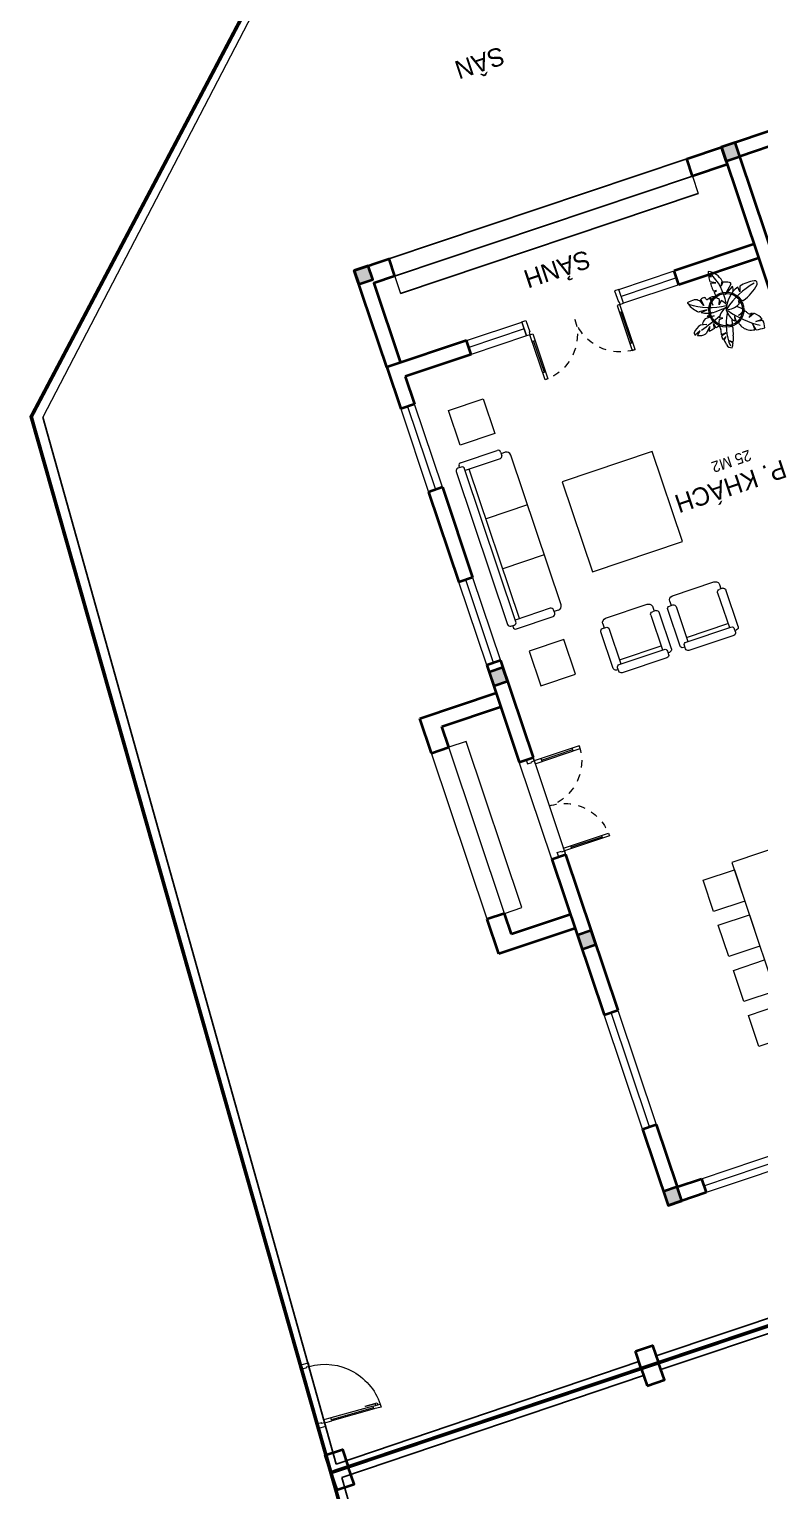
# Model space of a CAD drawing. Header units: metres. Extents: x 568336 to 569219, y 2065964 to 2066430.
# Drawn here: x 568501.2 to 568511.2, y 2066117.86 to 2066137.86 of the extents above; entities that cross this region are included whole.
import ezdxf

# ---------------------------------------------------------------- set-up
doc = ezdxf.new("R2010")
doc.units = ezdxf.units.M
for name, pattern in [('$AUDIT_BAD_LTYPE2', [0]), ('CENTER', [2, 1.25, -0.25, 0.25, -0.25]), ('HIDDEN', [0.375, 0.25, -0.125])]:
    doc.linetypes.add(name, pattern=pattern)
doc.layers.get('0').update_dxf_attribs({"linetype": 'CONTINUOUS'})
for name, color, linetype, lineweight in [('-CONCRETE', 1, 'CONTINUOUS', 35), ('-DOOR', 137, 'CONTINUOUS', 9), ('-FURNITURE', 46, 'CONTINUOUS', 9), ('-LINE1', 7, 'CONTINUOUS', 18), ('-RANH GIOI KHU DAT', 12, 'CENTER', 18), ('-TEXT', 7, 'CONTINUOUS', 15), ('-WALL', 4, 'CONTINUOUS', 35), ('A-Cay', 75, 'CONTINUOUS', 5), ('TEXT25', 2, 'CONTINUOUS', 13)]:
    doc.layers.add(name, color=color, linetype=linetype, lineweight=lineweight)
doc.layers.add('LoLK', color=6, linetype='CONTINUOUS')
doc.layers.add('SOLO', color=7, linetype='CONTINUOUS')
doc.styles.add('T1', font='', dxfattribs={"height": 200})
doc.styles.get('T1').set_extended_font_data('VNgeometric Light')

# ---------------------------------------------------------------- blocks, each defined once
blk = doc.blocks.new('*U221')
for p, q in [((-1310, 550), (-1350, 550)), ((-1330, 100), (-1330, 550)), ((-90, 550), (-50, 550)), ((-70, 100), (-70, 550)), ((-1310, 100), (-1350, 100)), ((-90, 100), (-50, 100))]:
    blk.add_line(p, q)
for points in [[(-1350, 0), (-1310, 0), (-1310, 650), (-1350, 650)], [(-50, 0), (-90, 0), (-90, 650), (-50, 650)], [(-1400, -200), (-1340, -200), (-1340, -40), (-1350, -40), (-1350, 0), (-1400, 0)], [(0, -200), (-60, -200), (-60, -40), (-50, -40), (-50, 0), (0, 0)]]:
    blk.add_lwpolyline(points, close=True)
at = {"linetype": 'HIDDEN', "ltscale": 0.1}
for centre, start, end in [((-1350, 0), 0, 90), ((-50, 0), 90, 180)]:
    blk.add_arc(centre, 650, start, end, dxfattribs=at)
blk = doc.blocks.new('A$Cf08be9d0')
at = {"layer": '-FURNITURE'}
for p, q in [((0, 96), (0, 624)), ((36, 660), (84, 660)), ((60, 720), (60, 660)), ((2280, 780), (120, 780)), ((120, 624), (120, 120)), ((840, 780), (840, 180)), ((1560, 780), (1560, 180)), ((2280, 624), (2280, 120)), ((2364, 660), (2316, 660)), ((2340, 720), (2340, 660)), ((2400, 96), (2400, 624)), ((60, 60), (36, 60)), ((60, 84), (60, 36)), ((2304, 120), (96, 120)), ((96, 0), (2304, 0)), ((2280, 180), (120, 180)), ((2340, 36), (2340, 84)), ((2340, 60), (2364, 60))]:
    blk.add_line(p, q, dxfattribs=at)
for centre, radius, start, end in [((36, 624), 36, 90, 180), ((120, 720), 60, 90, 180), ((84, 624), 36, 0, 90), ((2280, 720), 60, 0, 90), ((2316, 624), 36, 90, 180), ((2364, 624), 36, 0, 90), ((36, 96), 36, 180, 270), ((96, 84), 36, 90, 180), ((96, 36), 36, 180, 270), ((2304, 84), 36, 0, 90), ((2304, 36), 36, 270, 0), ((2364, 96), 36, 270, 0)]:
    blk.add_arc(centre, radius, start, end, dxfattribs=at)
blk = doc.blocks.new('A$Ce56c61a3')
at = {"layer": '-FURNITURE'}
for p, q in [((60, 780), (60, 804)), ((96, 840), (624, 840)), ((660, 804), (660, 756)), ((0, 744), (0, 96)), ((84, 780), (36, 780)), ((120, 96), (120, 744)), ((624, 720), (120, 720)), ((180, 120), (180, 720)), ((720, 780), (660, 780)), ((780, 120), (780, 720)), ((36, 60), (84, 60)), ((60, 60), (60, 36)), ((96, 0), (624, 0)), ((624, 120), (120, 120)), ((660, 36), (660, 84)), ((720, 60), (660, 60))]:
    blk.add_line(p, q, dxfattribs=at)
for centre, radius, start, end in [((96, 804), 36, 90, 180), ((624, 804), 36, 0, 90), ((36, 744), 36, 90, 180), ((84, 744), 36, 0, 90), ((624, 756), 36, 270, 0), ((720, 720), 60, 0, 90), ((36, 96), 36, 180, 270), ((96, 36), 36, 180, 270), ((84, 96), 36, 270, 0), ((624, 84), 36, 0, 90), ((624, 36), 36, 270, 0), ((720, 120), 60, 270, 0)]:
    blk.add_arc(centre, radius, start, end, dxfattribs=at)
blk = doc.blocks.new('A$C5C575821')
at = {"layer": '-CONCRETE'}
h = blk.add_hatch(color=256, dxfattribs=at)
h.dxf.hatch_style = 1
h.paths.add_polyline_path([(0, 200), (0, 0), (200, 0), (200, 200)])
blk.add_lwpolyline([(0, 0), (200, 0), (200, 200), (0, 200)], close=True, dxfattribs=at)
blk = doc.blocks.new('LUOI M2')
at = {"layer": '-WALL'}
for p in [(-200, 13100), (4500, 13100), (9800, 13100), (-200, 9400), (4500, 9400), (9800, 9400), (-200, 5600), (4500, 5600), (9800, 5600), (-200, -200), (4500, -200), (9800, -200)]:
    blk.add_blockref('A$C5C575821', p, dxfattribs=at)
blk = doc.blocks.new('*U222')
at = {"linetype": '$AUDIT_BAD_LTYPE2'}
for p, q in [((70, 100), (70, 700)), ((90, 700), (90, 100))]:
    blk.add_line(p, q, dxfattribs=at)
for points in [[(50, 700), (90, 700), (90, 800), (50, 800), (50, 700)], [(50, 703), (50, 100)], [(50, 100), (90, 100), (90, 0), (50, 0), (50, 100)]]:
    blk.add_lwpolyline(points)
for points in [[(118, 595), (118, 764), (90, 764), (90, 736), (113, 736), (113, 595)], [(0, 0), (50, 0), (50, -40), (60, -40), (60, -100), (0, -100)], [(900, 0), (850, 0), (850, -40), (840, -40), (840, -100), (900, -100)]]:
    blk.add_lwpolyline(points, close=True)
at = {"linetype": '$AUDIT_BAD_LTYPE2', "ltscale": 0.3}
blk.add_arc((50, 0), 800, 0, 90, dxfattribs=at)
blk = doc.blocks.new('A$C8aa8c7e6')
at = {"layer": '-FURNITURE'}
for points in [[(542, 1350), (92, 1350), (92, 1800), (542, 1800), (542, 1350)], [(1192, 1350), (742, 1350), (742, 1800), (1192, 1800), (1192, 1350)], [(1842, 1350), (1392, 1350), (1392, 1800), (1842, 1800), (1842, 1350)], [(2492, 1350), (2042, 1350), (2042, 1800), (2492, 1800), (2492, 1350)], [(2600, 1350), (0, 1350), (0, 450), (2600, 450), (2600, 1350)], [(542, 450), (92, 450), (92, 0), (542, 0), (542, 450)], [(1192, 450), (742, 450), (742, 0), (1192, 0), (1192, 450)], [(1842, 450), (1392, 450), (1392, 0), (1842, 0), (1842, 450)], [(2492, 450), (2042, 450), (2042, 0), (2492, 0), (2492, 450)]]:
    blk.add_lwpolyline(points, dxfattribs=at)
blk = doc.blocks.new('mb-cay16')
for p, q in [((131, 565), (69, 607)), ((79, 629), (131, 565)), ((-612, 395), (-475, 368)), ((-475, 368), (-605, 366)), ((-433, 528), (-402, 389)), ((-402, 389), (-403, 519)), ((76, 249), (-23, 300)), ((-12, 331), (76, 249)), ((247, 422), (149, 395)), ((149, 395), (242, 402)), ((231, 524), (166, 464)), ((166, 464), (244, 504)), ((-490, 209), (-374, 255)), ((-374, 255), (-461, 192)), ((-346, 111), (-191, 154)), ((-191, 154), (-338, 93)), ((-113, 139), (-112, 254)), ((-113, 139), (-91, 231)), ((195, 106), (117, 106)), ((117, 106), (180, 78)), ((260, 6), (450, 8)), ((395, -26), (260, 6)), ((323, 141), (303, 240)), ((334, 245), (323, 141)), ((409, 179), (522, 284)), ((448, 268), (409, 179)), ((532, 87), (448, 120)), ((448, 120), (574, 92)), ((693, 264), (615, 197)), ((615, 197), (723, 244)), ((-400, -385), (-364, -279)), ((-312, -137), (-374, -96)), ((-364, -279), (-356, -378)), ((-312, -77), (-291, -67)), ((-312, -142), (-312, -77)), ((-291, -67), (-286, -129)), ((-286, -129), (-267, -55)), ((36, -233), (100, -165)), ((100, -165), (61, -263)), ((218, -196), (205, -361)), ((237, -357), (218, -196)), ((485, -134), (354, -151)), ((354, -151), (513, -157)), ((410, -375), (385, -251)), ((385, -251), (430, -368)), ((-262, -431), (-77, -321)), ((-77, -321), (-253, -484)), ((-111, -563), (-53, -498)), ((-53, -498), (-105, -588)), ((115, -424), (62, -449)), ((62, -449), (119, -456)), ((128, -621), (24, -595)), ((24, -595), (128, -650)), ((120, -758), (65, -741)), ((65, -741), (116, -789))]:
    blk.add_line(p, q)
for centre, radius, start, end in [((-979, 594), 1130, 330.6725, 3.641), ((672, 341), 659, 156.2013, 167.6168), ((672, 341), 659, 146.019, 154.0763), ((103, 601), 111, 7.5431, 78.0474), ((371, 601), 160, 174.7063, 208.789), ((-329, 448), 288, 161.2206, 190.4639), ((-329, 448), 288, 196.4071, 234.1871), ((-592, -284), 825, 78.825, 90.6697), ((-1567, -1154), 1923, 36.7035, 57.4695), ((-592, -284), 825, 67.6949, 76.7945), ((-446, 225), 304, 15.845, 56.6107), ((-65, 333), 91.7, 195.845, 230.5606), ((1597, -159), 1682, 164.075, 168.4284), ((1597, -159), 1682, 162.73, 163.0792), ((-1650, 851), 1718, 342.73, 347.6168), ((-120, 252), 347, 335.1428, 8.1671), ((932, 225), 712, 165.6239, 173.8497), ((129, 455), 123, 344.0084, 22.936), ((932, 225), 712, 164.0084, 164.1101), ((-317, 3808), 3622, 283.398, 283.5483), ((583, 70), 223, 60.4468, 103.5483), ((-428, 307), 116, 233.2325, 237.5887), ((-428, 307), 116, 255.929, 267.091), ((-423, 137), 55.6, 24.2055, 101.4054), ((21, 337), 432, 204.2055, 211.5513), ((21, 337), 432, 213.4357, 237.8387), ((-339, 0), 339, 47.9514, 50.5606), ((-339, 0), 339, 354.6008, 42.9255), ((-120, 252), 347, 286.6838, 329.891), ((2154, -4834), 5268, 107.3413, 112.3058), ((-317, 3808), 3622, 278.6352, 279.8665), ((-317, 3808), 3622, 280.3581, 282.1977), ((222, 322), 389, 305.9962, 321.846), ((501, 377), 294, 284.4707, 323.1477), ((710, 220), 32.6, 323.1477, 55.438), ((-116, -923), 867, 107.2231, 135.0207), ((-1002, 1224), 1607, 281.5143, 307.8151), ((-514, 139), 540, 287.0409, 341.5638), ((-107, -353), 338, 71.7274, 118.1939), ((1131, -297), 1182, 173.2497, 205.5927), ((808, 380), 986, 210.5659, 218.4214), ((-127, -1432), 1327, 53.4555, 85.594), ((376, -5410), 5352, 91.6804, 93.9771), ((808, 380), 986, 220.6948, 225.7556), ((233, -520), 459, 57.0713, 91.6804), ((222, 322), 389, 277.7731, 296.4251), ((233, -520), 459, 17.5149, 52.2403), ((-695, -345), 48.9, 135.0207, 258.407), ((-570, 293), 699, 259.5557, 284.077), ((-28, -420), 234, 157.0771, 182.7473), ((-197, -468), 57.9, 196.0589, 237.7317), ((-28, -420), 234, 195.99, 196.0589), ((-51, -236), 332, 237.7317, 259.8031), ((205, -352), 101, 159.0815, 190.5201), ((-1182, -610), 1311, 8.17, 10.5201), ((-1182, -610), 1311, 1.7556, 6.7346), ((205, -239), 122, 225.7556, 269.9757), ((-875, -604), 1004, 358.99, 1.9297), ((205, -239), 122, 285.2069, 289.7369), ((544, -1184), 882, 107.1013, 109.7369), ((290, -359), 18.4, 357.8128, 107.1013), ((341, -361), 32.2, 177.8128, 248.0461), ((357, -321), 74.9, 248.0461, 310.8614), ((432, -409), 40.5, 122.9882, 130.8614), ((432, -409), 40.5, 45.3238, 92.9093), ((541, -299), 114, 225.3238, 268.3174), ((560, 349), 762, 268.3174, 278.1257), ((666, -393), 12.2, 278.1257, 73.0687), ((272, -512), 385, 191.4146, 242.8877), ((-875, -604), 1004, 345.5239, 349.5865), ((-875, -604), 1004, 351.2018, 357.3602)]:
    blk.add_arc(centre, radius, start, end)
blk = doc.blocks.new('*U223')
for p, q in [((-1310, 550), (-1350, 550)), ((-1330, 100), (-1330, 550)), ((-90, 550), (-50, 550)), ((-70, 100), (-70, 550)), ((-1310, 100), (-1350, 100)), ((-90, 100), (-50, 100))]:
    blk.add_line(p, q)
for points in [[(-1350, 0), (-1310, 0), (-1310, 650), (-1350, 650)], [(-50, 0), (-90, 0), (-90, 650), (-50, 650)], [(-1400, -100), (-1340, -100), (-1340, -40), (-1350, -40), (-1350, 0), (-1400, 0)], [(0, -100), (-60, -100), (-60, -40), (-50, -40), (-50, 0), (0, 0)]]:
    blk.add_lwpolyline(points, close=True)
at = {"linetype": 'HIDDEN', "ltscale": 0.1}
for centre, start, end in [((-1350, 0), 0, 90), ((-50, 0), 90, 180)]:
    blk.add_arc(centre, 650, start, end, dxfattribs=at)
blk = doc.blocks.new('BT2-T1.2')
at = {"layer": '-DOOR'}
for points in [[(568509.271, 2066134.299), (568510.03, 2066134.554), (568510.093, 2066134.364), (568509.335, 2066134.11)], [(568508.008, 2066133.664), (568507.249, 2066133.41), (568507.186, 2066133.6), (568507.944, 2066133.854)], [(568506.668, 2066131.527), (568506.858, 2066131.591), (568506.476, 2066132.728), (568506.286, 2066132.665)], [(568507.082, 2066130.295), (568507.271, 2066130.358), (568507.653, 2066129.221), (568507.463, 2066129.157)], [(568508.544, 2066126.566), (568508.354, 2066126.502), (568507.909, 2066127.83), (568508.098, 2066127.893)], [(568509.07, 2066124.369), (568509.26, 2066124.433), (568509.785, 2066122.868), (568509.595, 2066122.805)], [(568511.984, 2066122.446), (568510.467, 2066121.937), (568510.403, 2066122.127), (568511.92, 2066122.636)]]:
    blk.add_lwpolyline(points, close=True, dxfattribs=at)
for points in [[(568510.062, 2066134.459), (568509.303, 2066134.205)], [(568507.976, 2066133.759), (568507.217, 2066133.505)], [(568506.381, 2066132.697), (568506.763, 2066131.559)], [(568507.558, 2066129.189), (568507.176, 2066130.326)], [(568508.098, 2066127.893), (568507.909, 2066127.83)], [(568508.544, 2066126.566), (568508.354, 2066126.502)], [(568509.69, 2066122.837), (568509.165, 2066124.401)], [(568510.435, 2066122.032), (568511.952, 2066122.541)]]:
    blk.add_lwpolyline(points, dxfattribs=at)
at = {"layer": '-FURNITURE'}
for points in [[(568507.099, 2066132.168), (568506.94, 2066132.642), (568507.414, 2066132.801), (568507.573, 2066132.327)], [(568509.729, 2066132.081), (568508.497, 2066131.668), (568508.91, 2066130.435), (568510.143, 2066130.849)], [(568508.045, 2066129.347), (568508.204, 2066128.873), (568508.678, 2066129.033), (568508.519, 2066129.507)]]:
    blk.add_lwpolyline(points, close=True, dxfattribs=at)
at = {"layer": '-LINE1'}
for p, q in [((568507.707, 2066125.758), (568506.944, 2066128.033)), ((568507.47, 2066125.679), (568506.707, 2066127.954))]:
    blk.add_line(p, q, dxfattribs=at)
for points in [[(568505.388, 2066139.114), (568504.674, 2066138.874), (568501.386, 2066132.553)], [(568510.201, 2066136.088), (568510.36, 2066135.614)], [(568506.124, 2066134.72), (568506.283, 2066134.246)], [(568507.707, 2066125.758), (568507.944, 2066125.838), (568507.181, 2066128.113), (568506.944, 2066128.033)]]:
    blk.add_lwpolyline(points, dxfattribs=at)
at = {"layer": '-RANH GIOI KHU DAT', "linetype": 'HIDDEN', "ltscale": 10, "const_width": 0.05}
blk.add_lwpolyline([(568522.147, 2066123.747), (568505.331, 2066118.104), (568501.229, 2066132.557), (568504.604, 2066138.956), (568515.784, 2066142.708), (568522.147, 2066123.747)], dxfattribs=at)
at = {"layer": '-WALL'}
for p, q in [((568511.544, 2066136.328), (568510.928, 2066136.121)), ((568511.12, 2066134.92), (568510.03, 2066134.554)), ((568511.184, 2066134.73), (568510.093, 2066134.364)), ((568510.093, 2066134.364), (568510.03, 2066134.554)), ((568507.186, 2066133.6), (568506.095, 2066133.234)), ((568507.249, 2066133.41), (568507.186, 2066133.6)), ((568506.095, 2066133.234), (568506.286, 2066132.665)), ((568507.249, 2066133.41), (568506.349, 2066133.108)), ((568506.349, 2066133.108), (568506.476, 2066132.728)), ((568506.668, 2066131.527), (568507.082, 2066130.295)), ((568506.858, 2066131.591), (568507.271, 2066130.358)), ((568507.463, 2066129.157), (568507.909, 2066127.83)), ((568507.653, 2066129.221), (568508.098, 2066127.893)), ((568506.548, 2066128.428), (568507.591, 2066128.778)), ((568506.848, 2066128.318), (568507.654, 2066128.588)), ((568506.707, 2066127.954), (568506.548, 2066128.428)), ((568506.944, 2066128.033), (568506.848, 2066128.318)), ((568506.707, 2066127.954), (568506.944, 2066128.033)), ((568507.909, 2066127.83), (568508.098, 2066127.893)), ((568508.354, 2066126.502), (568508.544, 2066126.566)), ((568508.354, 2066126.502), (568509.07, 2066124.369)), ((568508.544, 2066126.566), (568509.26, 2066124.433)), ((568507.707, 2066125.758), (568507.47, 2066125.679)), ((568507.63, 2066125.204), (568507.47, 2066125.679)), ((568507.803, 2066125.474), (568507.707, 2066125.758)), ((568508.609, 2066125.744), (568507.803, 2066125.474)), ((568508.672, 2066125.554), (568507.63, 2066125.204)), ((568509.595, 2066122.805), (568509.785, 2066122.868)), ((568509.785, 2066122.868), (568510.071, 2066122.015)), ((568509.595, 2066122.805), (568509.945, 2066121.762)), ((568510.071, 2066122.015), (568510.403, 2066122.127)), ((568510.403, 2066122.127), (568510.467, 2066121.937)), ((568510.467, 2066121.937), (568509.945, 2066121.762))]:
    blk.add_line(p, q, dxfattribs=at)
for points in [[(568511.544, 2066136.328), (568511.481, 2066136.518), (568510.675, 2066136.247), (568512.584, 2066130.559), (568512.868, 2066130.654), (568512.804, 2066130.844)], [(568512.804, 2066130.844), (568512.71, 2066130.812), (568510.928, 2066136.121)], [(568506.095, 2066133.234), (568505.65, 2066134.561), (568506.124, 2066134.72), (568506.203, 2066134.483), (568505.919, 2066134.387), (568506.285, 2066133.297)], [(568506.476, 2066132.728), (568506.286, 2066132.665)], [(568506.858, 2066131.591), (568506.668, 2066131.527)], [(568507.271, 2066130.358), (568507.082, 2066130.295)], [(568507.653, 2066129.221), (568507.463, 2066129.157)], [(568509.07, 2066124.369), (568509.26, 2066124.433)]]:
    blk.add_lwpolyline(points, dxfattribs=at)
for points in [[(568510.201, 2066136.088), (568510.675, 2066136.247), (568510.754, 2066136.01), (568510.28, 2066135.851)], [(568509.498, 2066119.766), (568509.735, 2066119.846), (568509.815, 2066119.609), (568509.578, 2066119.529)], [(568505.252, 2066118.341), (568505.489, 2066118.421), (568505.568, 2066118.184), (568505.331, 2066118.104)]]:
    blk.add_lwpolyline(points, close=True, dxfattribs=at)
at = {"layer": 'A-Cay'}
for radius in [0.24, 0.223]:
    blk.add_circle((568510.743, 2066134.023), radius, dxfattribs=at)
at = {"layer": 'SOLO'}
for p, q in [((568506.124, 2066134.72), (568510.201, 2066136.088)), ((568506.203, 2066134.483), (568510.28, 2066135.851)), ((568510.754, 2066136.01), (568511.12, 2066134.92)), ((568506.283, 2066134.246), (568510.36, 2066135.614)), ((568505.403, 2066118.219), (568501.386, 2066132.553)), ((568513.338, 2066120.897), (568509.783, 2066119.704)), ((568509.546, 2066119.624), (568505.403, 2066118.219))]:
    blk.add_line(p, q, dxfattribs=at)
at = {"layer": '-CONCRETE', "xscale": 0.001, "yscale": 0.001, "zscale": 0.001, "rotation": 198.5515125111749}
blk.add_blockref('LUOI M2', (568515.194, 2066137.553), dxfattribs=at)
at = {"layer": '-DOOR', "xscale": -0.001, "yscale": 0.001, "zscale": 0.0009999999999999998}
for name, p, rotation in [('*U221', (568509.335, 2066134.11), 198.5515125111749), ('*U223', (568508.098, 2066127.893), 288.5515125111749), ('*U222', (568505.26, 2066118.739), 285.5927423816267)]:
    blk.add_blockref(name, p, dxfattribs=dict(at, rotation=rotation))
at = {"layer": '-FURNITURE', "yscale": 0.001}
for name, p, xscale, zscale, rotation in [('A$Cf08be9d0', (568507.016, 2066131.898), 0.001, 0.001, 288.5515125111749), ('A$Ce56c61a3', (568510.14, 2066129.328), -0.001, 0.0009999999999999998, 288.5515125111749), ('A$Ce56c61a3', (568509.225, 2066129.022), -0.001, 0.0009999999999999998, 288.5515125111749), ('A$C8aa8c7e6', (568512.926, 2066124.422), 0.001, 0.001, 108.5515125111749)]:
    blk.add_blockref(name, p, dxfattribs=dict(at, xscale=xscale, zscale=zscale, rotation=rotation))
at = {"layer": 'A-Cay', "xscale": 0.0006999999999999999, "yscale": 0.0006999999999999999, "zscale": 0.0006999999999999999, "rotation": 198.5515125111749}
blk.add_blockref('mb-cay16', (568510.749, 2066134.001), dxfattribs=at)
at = {"layer": '-TEXT', "color": 2}
for s, p in [('SÂN', (568507.655, 2066137.629)), ('SẢNH', (568508.829, 2066134.844)), ('P. KHÁCH', (568511.512, 2066131.974))]:
    blk.add_text(s, height=0.25, rotation=198.5515, dxfattribs=at).set_placement(p)
at = {"layer": 'TEXT25', "style": 'T1'}
blk.add_text('25 M2', height=0.15, rotation=198.5515, dxfattribs=at).set_placement((568511.053, 2066132.108))
blk = doc.blocks.new('BT2-T1.3')
at = {"layer": '-RANH GIOI KHU DAT', "linetype": 'HIDDEN', "ltscale": 10, "const_width": 0.05}
blk.add_lwpolyline([(568522.148, 2066123.748), (568505.331, 2066118.104), (568509.434, 2066103.653), (568515.539, 2066100.434), (568528.511, 2066104.787), (568522.148, 2066123.748)], dxfattribs=at)
at = {"layer": '-WALL'}
for points in [[(568509.658, 2066119.293), (568509.895, 2066119.372), (568509.815, 2066119.609), (568509.578, 2066119.53)], [(568505.411, 2066117.867), (568505.648, 2066117.947), (568505.568, 2066118.184), (568505.331, 2066118.104)]]:
    blk.add_lwpolyline(points, close=True, dxfattribs=at)
at = {"layer": 'SOLO'}
for p, q in [((568513.402, 2066120.707), (568509.847, 2066119.515)), ((568509.61, 2066119.435), (568505.479, 2066118.036)), ((568505.479, 2066118.036), (568509.549, 2066103.746))]:
    blk.add_line(p, q, dxfattribs=at)

msp = doc.modelspace()

# ---------------------------------------------------------------- block references
at = {"layer": 'LoLK'}
for name in ['BT2-T1.2', 'BT2-T1.3']:
    msp.add_blockref(name, (0, 0), dxfattribs=at)

doc.saveas('drawing.dxf')
